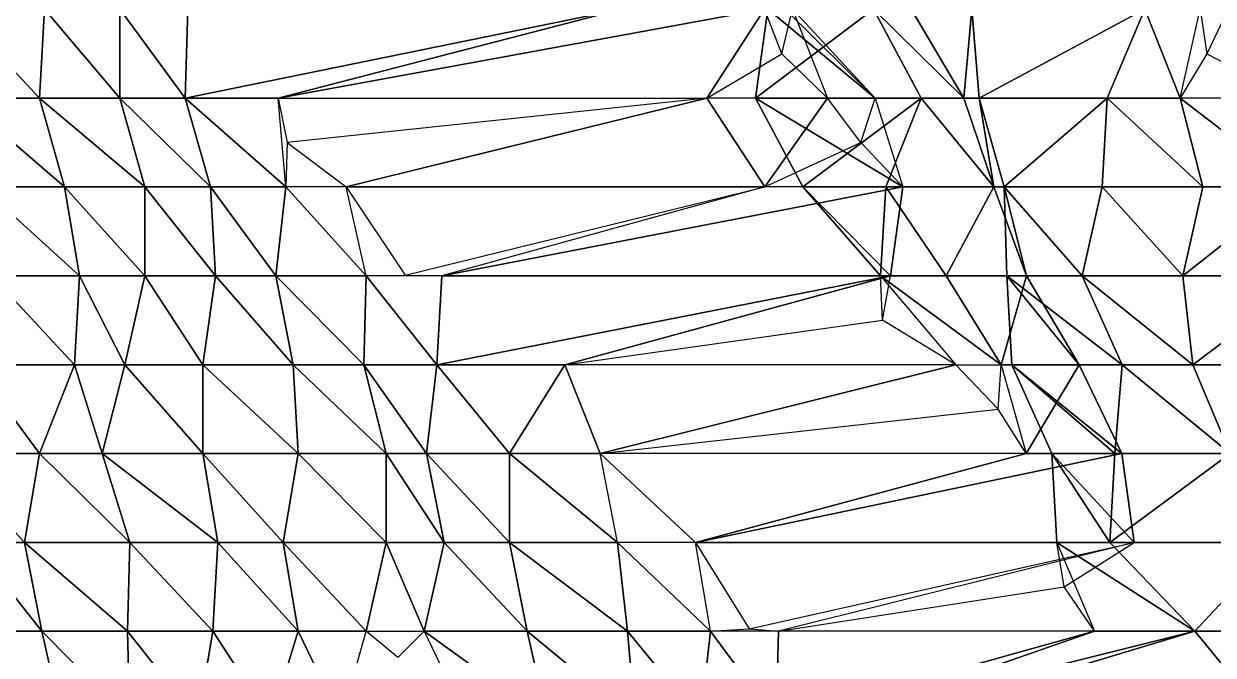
# Model space of a CAD drawing. Header units: metres. Extents: x -317 to 276, y -240 to 234.
# Drawn here: x -262.5 to -182.1, y 70.4 to 113 of the extents above; entities that cross this region are included whole.
import ezdxf

# ---------------------------------------------------------------- set-up
doc = ezdxf.new("R2010")
doc.units = ezdxf.units.M

msp = doc.modelspace()

# ---------------------------------------------------------------- linework, layer by layer
for points in [[(-267.02664, 114, -431.35992), (-261.42273, 108, -433.617), (-261.08432, 114, -432.99753), (-261.08423, 114.0001, -432.99744)], [(-267.02664, 114, -431.35992), (-266.68823, 108, -430.74045), (-261.42273, 108, -433.617), (-261.42264, 108.0001, -433.6169)], [(-261.08432, 114, -432.99753), (-261.42273, 108, -433.617), (-255.98804, 108, -436.18384), (-255.98793, 108.0001, -436.18375)], [(-261.08432, 114, -432.99753), (-255.98804, 108, -436.18384), (-255.98804, 114, -436.18384), (-255.98793, 114.0001, -436.18375)], [(-255.98804, 114, -436.18384), (-251.56857, 108, -440.60904), (-251.39937, 114, -440.29932), (-251.39926, 114.0001, -440.29922)], [(-255.98804, 114, -436.18384), (-255.98804, 108, -436.18384), (-251.56857, 108, -440.60904), (-251.56847, 108.0001, -440.60895)], [(-251.56857, 108, -440.60904), (-245.28783, 108, -441.6272), (-222.1062, 114, -399.1935), (-222.1061, 114.0001, -399.19342)], [(-251.56857, 108, -440.60904), (-222.1062, 114, -399.1935), (-251.39937, 114, -440.29932), (-251.39926, 114.0001, -440.29922)], [(-245.28783, 108, -441.6272), (-216.33307, 108, -401.14084), (-212.44125, 114, -394.01694), (-212.44115, 114.0001, -394.01685)], [(-245.28783, 108, -441.6272), (-212.44125, 114, -394.01694), (-222.1062, 114, -399.1935), (-222.1061, 114.0001, -399.19342)], [(-212.44125, 114, -394.01694), (-216.33307, 108, -401.14084), (-211.27179, 111, -399.65582), (-211.27168, 111.0001, -399.65573)], [(-204.95602, 108, -405.34528), (-213.05804, 108, -432.6909), (-212.212, 114, -431.1422), (-212.2119, 114.0001, -431.14212)], [(-213.05804, 108, -432.6909), (-201.87024, 108, -424.7267), (-205.0852, 114, -430.6117), (-205.0851, 114.0001, -430.6116)], [(-213.05804, 108, -432.6909), (-205.0852, 114, -430.6117), (-212.212, 114, -431.1422), (-212.2119, 114.0001, -431.14212)], [(-204.95602, 108, -405.34528), (-212.212, 114, -431.1422), (-211.04756, 114, -416.49573), (-211.04745, 114.0001, -416.49564)], [(-208.19102, 108, -398.7519), (-211.27179, 111, -399.65582), (-210.55994, 114, -403.0882), (-210.55983, 114.0001, -403.0881)], [(-204.95602, 108, -405.34528), (-211.04756, 114, -416.49573), (-210.55994, 114, -403.0882), (-210.55983, 114.0001, -403.0881)], [(-204.95602, 108, -405.34528), (-210.55994, 114, -403.0882), (-208.19102, 108, -398.7519), (-208.19092, 108.0001, -398.7518)], [(-198.97366, 108, -431.93958), (-202.52707, 114, -438.444), (-205.0852, 114, -430.6117), (-205.0851, 114.0001, -430.6116)], [(-198.97366, 108, -431.93958), (-205.0852, 114, -430.6117), (-201.87024, 108, -424.7267), (-201.87013, 108.0001, -424.72662)], [(-198.97366, 108, -431.93958), (-198.44603, 114, -443.4887), (-202.52707, 114, -438.444), (-202.52696, 114.0001, -438.4439)], [(-198.97366, 108, -431.93958), (-197.9384, 108, -442.5595), (-198.44603, 114, -443.4887), (-198.44592, 114.0001, -443.48862)], [(-197.9384, 108, -442.5595), (-186.7506, 114, -434.59534), (-198.44603, 114, -443.4887), (-198.44592, 114.0001, -443.48862)], [(-197.9384, 108, -442.5595), (-189.28873, 108, -439.24136), (-186.7506, 114, -434.59534), (-186.75049, 114.0001, -434.59525)], [(-186.7506, 114, -434.59534), (-189.28873, 108, -439.24136), (-184.36165, 108, -442.73737), (-184.36154, 108.0001, -442.73727)], [(-186.7506, 114, -434.59534), (-184.36165, 108, -442.73737), (-183.00798, 114, -440.2595), (-183.00787, 114.0001, -440.2594)], [(-183.00798, 114, -440.2595), (-182.56532, 111, -442.39392), (-184.36165, 108, -442.73737), (-184.36154, 108.0001, -442.73727)], [(-176.72723, 108, -441.27765), (-181.12666, 114, -449.33075), (-182.56532, 111, -442.39392), (-182.56522, 111.0001, -442.39383)], [(-266.68823, 108, -430.74045), (-259.73065, 102, -430.51965), (-261.42273, 108, -433.617), (-261.42264, 108.0001, -433.6169)], [(-266.68823, 108, -430.74045), (-265.33456, 102, -428.26257), (-259.73065, 102, -430.51965), (-259.73056, 102.0001, -430.51956)], [(-261.42273, 108, -433.617), (-254.29593, 102, -433.0865), (-255.98804, 108, -436.18384), (-255.98793, 108.0001, -436.18375)], [(-261.42273, 108, -433.617), (-259.73065, 102, -430.51965), (-254.29593, 102, -433.0865), (-254.29582, 102.0001, -433.0864)], [(-255.98804, 108, -436.18384), (-249.8765, 102, -437.51172), (-251.56857, 108, -440.60904), (-251.56847, 108.0001, -440.60895)], [(-255.98804, 108, -436.18384), (-254.29593, 102, -433.0865), (-249.8765, 102, -437.51172), (-249.87639, 102.0001, -437.51163)], [(-251.56857, 108, -440.60904), (-244.7802, 102, -440.698), (-245.28783, 108, -441.6272), (-245.28772, 108.0001, -441.6271)], [(-251.56857, 108, -440.60904), (-249.8765, 102, -437.51172), (-244.7802, 102, -440.698), (-244.78009, 102.0001, -440.6979)], [(-244.7802, 102, -440.698), (-245.28783, 108, -441.6272), (-244.69691, 105, -440.80093), (-244.69681, 105.0001, -440.80084)], [(-216.33307, 108, -401.14084), (-244.69691, 105, -440.80093), (-240.69916, 102, -445.74268), (-240.69905, 102.0001, -445.74258)], [(-216.33307, 108, -401.14084), (-240.69916, 102, -445.74268), (-212.42125, 102, -406.49527), (-212.42114, 102.0001, -406.49518)], [(-216.33307, 108, -401.14084), (-212.42125, 102, -406.49527), (-208.19102, 108, -398.7519), (-208.19092, 108.0001, -398.7518)], [(-203.09473, 102, -401.9382), (-209.84308, 102, -426.80594), (-213.05804, 108, -432.6909), (-213.05794, 108.0001, -432.6908)], [(-203.09473, 102, -401.9382), (-213.05804, 108, -432.6909), (-204.95602, 108, -405.34528), (-204.95592, 108.0001, -405.34518)], [(-209.84308, 102, -426.80594), (-201.87024, 108, -424.7267), (-213.05804, 108, -432.6909), (-213.05794, 108.0001, -432.6908)], [(-208.19102, 108, -398.7519), (-212.42125, 102, -406.49527), (-205.9445, 105, -403.33063), (-205.9444, 105.0001, -403.33054)], [(-209.84308, 102, -426.80594), (-204.23917, 102, -429.06302), (-201.87024, 108, -424.7267), (-201.87013, 108.0001, -424.72662)], [(-203.09473, 102, -401.9382), (-205.9445, 105, -403.33063), (-204.95602, 108, -405.34528), (-204.95592, 108.0001, -405.34518)], [(-201.87024, 108, -424.7267), (-204.23917, 102, -429.06302), (-196.94316, 102, -428.22275), (-196.94305, 102.0001, -428.22266)], [(-201.87024, 108, -424.7267), (-196.94316, 102, -428.22275), (-198.97366, 108, -431.93958), (-198.97356, 108.0001, -431.93948)], [(-196.94316, 102, -428.22275), (-197.9384, 108, -442.5595), (-198.97366, 108, -431.93958), (-198.97356, 108.0001, -431.93948)], [(-196.94316, 102, -428.22275), (-196.2463, 102, -439.46216), (-197.9384, 108, -442.5595), (-197.9383, 108.0001, -442.55942)], [(-196.2463, 102, -439.46216), (-189.28873, 108, -439.24136), (-197.9384, 108, -442.5595), (-197.9383, 108.0001, -442.55942)], [(-196.2463, 102, -439.46216), (-189.62714, 102, -439.86084), (-189.28873, 108, -439.24136), (-189.28862, 108.0001, -439.24127)], [(-189.28873, 108, -439.24136), (-189.62714, 102, -439.86084), (-182.83876, 102, -439.94977), (-182.83865, 102.0001, -439.94968)], [(-189.28873, 108, -439.24136), (-182.83876, 102, -439.94977), (-184.36165, 108, -442.73737), (-184.36154, 108.0001, -442.73727)], [(-184.36165, 108, -442.73737), (-176.55801, 102, -440.9679), (-176.72723, 108, -441.27765), (-176.72713, 108.0001, -441.27756)], [(-184.36165, 108, -442.73737), (-182.83876, 102, -439.94977), (-176.55801, 102, -440.9679), (-176.5579, 102.0001, -440.9678)], [(-265.33456, 102, -428.26257), (-258.7154, 96, -428.66125), (-259.73065, 102, -430.51965), (-259.73056, 102.0001, -430.51956)], [(-265.33456, 102, -428.26257), (-264.6577, 96, -427.02362), (-258.7154, 96, -428.66125), (-258.7153, 96.0001, -428.66116)], [(-259.73065, 102, -430.51965), (-254.29593, 96, -433.0865), (-254.29593, 102, -433.0865), (-254.29582, 102.0001, -433.0864)], [(-259.73065, 102, -430.51965), (-258.7154, 96, -428.66125), (-254.29593, 96, -433.0865), (-254.29582, 96.0001, -433.0864)], [(-254.29593, 102, -433.0865), (-249.53807, 96, -436.89224), (-249.8765, 102, -437.51172), (-249.87639, 102.0001, -437.51163)], [(-254.29593, 102, -433.0865), (-254.29593, 96, -433.0865), (-249.53807, 96, -436.89224), (-249.53796, 96.0001, -436.89215)], [(-249.8765, 102, -437.51172), (-245.45703, 96, -441.93692), (-244.7802, 102, -440.698), (-244.78009, 102.0001, -440.6979)], [(-249.8765, 102, -437.51172), (-249.53807, 96, -436.89224), (-245.45703, 96, -441.93692), (-245.45692, 96.0001, -441.93683)], [(-244.7802, 102, -440.698), (-245.45703, 96, -441.93692), (-239.34549, 96, -443.2648), (-239.34538, 96.0001, -443.2647)], [(-244.7802, 102, -440.698), (-239.34549, 96, -443.2648), (-240.69916, 102, -445.74268), (-240.69905, 102.0001, -445.74258)], [(-240.69916, 102, -445.74268), (-236.72263, 96.04379, -444.72116), (-212.42125, 102, -406.49527), (-212.42114, 102.0001, -406.49518)], [(-234.2492, 96, -446.4511), (-203.94078, 96, -403.48688), (-203.09473, 102, -401.9382), (-203.09462, 102.0001, -401.9381)], [(-234.2492, 96, -446.4511), (-203.09473, 102, -401.9382), (-212.42125, 102, -406.49527), (-212.42114, 102.0001, -406.49518)], [(-203.94078, 96, -403.48688), (-204.5976, 96, -417.20416), (-209.84308, 102, -426.80594), (-209.84297, 102.0001, -426.80585)], [(-203.94078, 96, -403.48688), (-209.84308, 102, -426.80594), (-203.09473, 102, -401.9382), (-203.09462, 102.0001, -401.9381)], [(-204.23917, 102, -429.06302), (-209.84308, 102, -426.80594), (-204.5976, 96, -417.20416), (-204.59749, 96.0001, -417.20407)], [(-204.23917, 102, -429.06302), (-204.5976, 96, -417.20416), (-200.17815, 96, -421.62936), (-200.17804, 96.0001, -421.62927)], [(-196.94316, 102, -428.22275), (-204.23917, 102, -429.06302), (-200.17815, 96, -421.62936), (-200.17804, 96.0001, -421.62927)], [(-196.94316, 102, -428.22275), (-200.17815, 96, -421.62936), (-194.74344, 96, -424.1962), (-194.74333, 96.0001, -424.1961)], [(-194.74344, 96, -424.1962), (-196.2463, 102, -439.46216), (-196.94316, 102, -428.22275), (-196.94305, 102.0001, -428.22266)], [(-194.74344, 96, -424.1962), (-196.0771, 96, -439.1524), (-196.2463, 102, -439.46216), (-196.2462, 102.0001, -439.46207)], [(-196.2463, 102, -439.46216), (-190.98082, 96, -442.3387), (-189.62714, 102, -439.86084), (-189.62703, 102.0001, -439.86075)], [(-196.2463, 102, -439.46216), (-196.0771, 96, -439.1524), (-190.98082, 96, -442.3387), (-190.98071, 96.0001, -442.33862)], [(-189.62714, 102, -439.86084), (-190.98082, 96, -442.3387), (-184.19244, 96, -442.42764), (-184.19234, 96.0001, -442.42755)], [(-189.62714, 102, -439.86084), (-184.19244, 96, -442.42764), (-182.83876, 102, -439.94977), (-182.83865, 102.0001, -439.94968)], [(-184.19244, 96, -442.42764), (-175.54276, 96, -439.1095), (-176.55801, 102, -440.9679), (-176.5579, 102.0001, -440.9678)], [(-184.19244, 96, -442.42764), (-176.55801, 102, -440.9679), (-182.83876, 102, -439.94977), (-182.83865, 102.0001, -439.94968)], [(-264.6577, 96, -427.02362), (-265.8422, 90, -429.19177), (-259.0538, 90, -429.2807), (-259.0537, 90.0001, -429.2806)], [(-264.6577, 96, -427.02362), (-259.0538, 90, -429.2807), (-258.7154, 96, -428.66125), (-258.7153, 96.0001, -428.66116)], [(-258.7154, 96, -428.66125), (-259.0538, 90, -429.2807), (-255.64961, 90, -435.56436), (-255.6495, 90.0001, -435.56427)], [(-258.7154, 96, -428.66125), (-255.64961, 90, -435.56436), (-254.29593, 96, -433.0865), (-254.29582, 96.0001, -433.0864)], [(-254.29593, 96, -433.0865), (-255.64961, 90, -435.56436), (-250.38411, 90, -438.44092), (-250.384, 90.0001, -438.44083)], [(-254.29593, 96, -433.0865), (-250.38411, 90, -438.44092), (-249.53807, 96, -436.89224), (-249.53796, 96.0001, -436.89215)], [(-249.53807, 96, -436.89224), (-250.38411, 90, -438.44092), (-244.27258, 90, -439.7688), (-244.27248, 90.0001, -439.7687)], [(-249.53807, 96, -436.89224), (-244.27258, 90, -439.7688), (-245.45703, 96, -441.93692), (-245.45692, 96.0001, -441.93683)], [(-245.45703, 96, -441.93692), (-239.51471, 90, -443.57455), (-239.34549, 96, -443.2648), (-239.34538, 96.0001, -443.2647)], [(-245.45703, 96, -441.93692), (-244.27258, 90, -439.7688), (-239.51471, 90, -443.57455), (-239.5146, 90.0001, -443.57446)], [(-239.34549, 96, -443.2648), (-239.51471, 90, -443.57455), (-234.58763, 90, -447.07056), (-234.58752, 90.0001, -447.07047)], [(-236.72263, 96.04379, -444.72116), (-234.2492, 96, -446.4511), (-239.34549, 96, -443.2648), (-239.34538, 96.0001, -443.2647)], [(-239.34549, 96, -443.2648), (-234.58763, 90, -447.07056), (-234.2492, 96, -446.4511), (-234.2491, 96.0001, -446.45102)], [(-234.58763, 90, -447.07056), (-225.93796, 90, -443.7524), (-203.94078, 96, -403.48688), (-203.94067, 96.0001, -403.4868)], [(-234.58763, 90, -447.07056), (-203.94078, 96, -403.48688), (-234.2492, 96, -446.4511), (-234.2491, 96.0001, -446.45102)], [(-203.94078, 96, -403.48688), (-225.93796, 90, -443.7524), (-204.47446, 93, -414.63217), (-204.47435, 93.0001, -414.63208)], [(-199.52133, 90, -407.9121), (-204.47446, 93, -414.63217), (-204.5976, 96, -417.20416), (-204.59749, 96.0001, -417.20407)], [(-196.45555, 90, -414.81522), (-200.17815, 96, -421.62936), (-204.5976, 96, -417.20416), (-204.59749, 96.0001, -417.20407)], [(-196.45555, 90, -414.81522), (-204.5976, 96, -417.20416), (-199.52133, 90, -407.9121), (-199.52122, 90.0001, -407.91202)], [(-194.74344, 96, -424.1962), (-200.17815, 96, -421.62936), (-196.45555, 90, -414.81522), (-196.45544, 90.0001, -414.81512)], [(-194.74344, 96, -424.1962), (-196.45555, 90, -414.81522), (-191.19006, 90, -417.69177), (-191.18996, 90.0001, -417.69168)], [(-191.19006, 90, -417.69177), (-195.73868, 90, -438.53293), (-196.0771, 96, -439.1524), (-196.077, 96.0001, -439.1523)], [(-191.19006, 90, -417.69177), (-196.0771, 96, -439.1524), (-194.74344, 96, -424.1962), (-194.74333, 96.0001, -424.1961)], [(-196.0771, 96, -439.1524), (-188.27347, 90, -437.38293), (-190.98082, 96, -442.3387), (-190.98071, 96.0001, -442.33862)], [(-196.0771, 96, -439.1524), (-195.73868, 90, -438.53293), (-188.27347, 90, -437.38293), (-188.27336, 90.0001, -437.38284)], [(-190.98082, 96, -442.3387), (-183.51561, 90, -441.1887), (-184.19244, 96, -442.42764), (-184.19234, 96.0001, -442.42755)], [(-190.98082, 96, -442.3387), (-188.27347, 90, -437.38293), (-183.51561, 90, -441.1887), (-183.5155, 90.0001, -441.1886)], [(-183.51561, 90, -441.1887), (-175.54276, 96, -439.1095), (-184.19244, 96, -442.42764), (-184.19234, 96.0001, -442.42755)], [(-183.51561, 90, -441.1887), (-175.03514, 90, -438.1803), (-175.54276, 96, -439.1095), (-175.54265, 96.0001, -439.1094)], [(-265.8422, 90, -429.19177), (-267.87268, 84, -432.9086), (-261.42273, 84, -433.617), (-261.42264, 84.0001, -433.6169)], [(-265.8422, 90, -429.19177), (-261.42273, 84, -433.617), (-259.0538, 90, -429.2807), (-259.0537, 90.0001, -429.2806)], [(-259.0538, 90, -429.2807), (-261.42273, 84, -433.617), (-257.1725, 84, -438.35196), (-257.1724, 84.0001, -438.35187)], [(-259.0538, 90, -429.2807), (-257.1725, 84, -438.35196), (-255.64961, 90, -435.56436), (-255.6495, 90.0001, -435.56427)], [(-255.64961, 90, -435.56436), (-257.1725, 84, -438.35196), (-250.38411, 84, -438.44092), (-250.384, 84.0001, -438.44083)], [(-255.64961, 90, -435.56436), (-250.38411, 84, -438.44092), (-250.38411, 90, -438.44092), (-250.384, 90.0001, -438.44083)], [(-250.38411, 90, -438.44092), (-243.93416, 84, -439.14932), (-244.27258, 90, -439.7688), (-244.27248, 90.0001, -439.7687)], [(-250.38411, 90, -438.44092), (-250.38411, 84, -438.44092), (-243.93416, 84, -439.14932), (-243.93405, 84.0001, -439.14923)], [(-244.27258, 90, -439.7688), (-237.99182, 84, -440.78693), (-239.51471, 90, -443.57455), (-239.5146, 90.0001, -443.57446)], [(-244.27258, 90, -439.7688), (-243.93416, 84, -439.14932), (-237.99182, 84, -440.78693), (-237.99171, 84.0001, -440.78683)], [(-239.51471, 90, -443.57455), (-235.26447, 84, -448.3095), (-234.58763, 90, -447.07056), (-234.58752, 90.0001, -447.07047)], [(-239.51471, 90, -443.57455), (-237.99182, 84, -440.78693), (-235.26447, 84, -448.3095), (-235.26436, 84.0001, -448.30942)], [(-234.58763, 90, -447.07056), (-235.26447, 84, -448.3095), (-229.66055, 84, -450.5666), (-229.66045, 84.0001, -450.5665)], [(-234.58763, 90, -447.07056), (-229.66055, 84, -450.5666), (-225.93796, 90, -443.7524), (-225.93785, 90.0001, -443.75232)], [(-225.93796, 90, -443.7524), (-229.66055, 84, -450.5666), (-223.54901, 84, -451.89447), (-223.5489, 84.0001, -451.89438)], [(-225.93796, 90, -443.7524), (-223.54901, 84, -451.89447), (-199.52133, 90, -407.9121), (-199.52122, 90.0001, -407.91202)], [(-199.52133, 90, -407.9121), (-223.54901, 84, -451.89447), (-196.65724, 87, -414.36105), (-196.65714, 87.0001, -414.36096)], [(-194.76346, 84, -411.71783), (-196.65724, 87, -414.36105), (-196.45555, 90, -414.81522), (-196.45544, 90.0001, -414.81512)], [(-191.19006, 90, -417.69177), (-196.45555, 90, -414.81522), (-194.76346, 84, -411.71783), (-194.76335, 84.0001, -411.71774)], [(-188.3135, 84, -412.42627), (-193.03134, 84, -433.57718), (-195.73868, 90, -438.53293), (-195.73857, 90.0001, -438.53284)], [(-188.3135, 84, -412.42627), (-195.73868, 90, -438.53293), (-191.19006, 90, -417.69177), (-191.18996, 90.0001, -417.69168)], [(-195.73868, 90, -438.53293), (-188.7811, 84, -438.31213), (-188.27347, 90, -437.38293), (-188.27336, 90.0001, -437.38284)], [(-195.73868, 90, -438.53293), (-193.03134, 84, -433.57718), (-188.7811, 84, -438.31213), (-188.78099, 84.0001, -438.31204)], [(-191.19006, 90, -417.69177), (-194.76346, 84, -411.71783), (-188.3135, 84, -412.42627), (-188.3134, 84.0001, -412.42618)], [(-188.27347, 90, -437.38293), (-188.7811, 84, -438.31213), (-180.97746, 84, -436.54266), (-180.97736, 84.0001, -436.54257)], [(-188.27347, 90, -437.38293), (-180.97746, 84, -436.54266), (-183.51561, 90, -441.1887), (-183.5155, 90.0001, -441.1886)], [(-180.97746, 84, -436.54266), (-175.03514, 90, -438.1803), (-183.51561, 90, -441.1887), (-183.5155, 90.0001, -441.1886)], [(-267.87268, 84, -432.9086), (-262.438, 78, -435.4754), (-261.42273, 84, -433.617), (-261.42264, 84.0001, -433.6169)], [(-267.87268, 84, -432.9086), (-266.01138, 78, -429.50153), (-262.438, 78, -435.4754), (-262.4379, 78.0001, -435.4753)], [(-261.42273, 84, -433.617), (-262.438, 78, -435.4754), (-255.31119, 78, -434.9449), (-255.31108, 78.0001, -434.9448)], [(-261.42273, 84, -433.617), (-255.31119, 78, -434.9449), (-257.1725, 84, -438.35196), (-257.1724, 84.0001, -438.35187)], [(-257.1725, 84, -438.35196), (-249.36887, 78, -436.5825), (-250.38411, 84, -438.44092), (-250.384, 84.0001, -438.44083)], [(-257.1725, 84, -438.35196), (-255.31119, 78, -434.9449), (-249.36887, 78, -436.5825), (-249.36876, 78.0001, -436.5824)], [(-250.38411, 84, -438.44092), (-244.9494, 78, -441.00772), (-243.93416, 84, -439.14932), (-243.93405, 84.0001, -439.14923)], [(-250.38411, 84, -438.44092), (-249.36887, 78, -436.5825), (-244.9494, 78, -441.00772), (-244.9493, 78.0001, -441.00763)], [(-243.93416, 84, -439.14932), (-244.9494, 78, -441.00772), (-237.99182, 78, -440.78693), (-237.99171, 78.0001, -440.78683)], [(-243.93416, 84, -439.14932), (-237.99182, 78, -440.78693), (-237.99182, 84, -440.78693), (-237.99171, 84.0001, -440.78683)], [(-237.99182, 84, -440.78693), (-234.08, 78, -446.14136), (-235.26447, 84, -448.3095), (-235.26436, 84.0001, -448.30942)], [(-237.99182, 84, -440.78693), (-237.99182, 78, -440.78693), (-234.08, 78, -446.14136), (-234.0799, 78.0001, -446.14127)], [(-235.26447, 84, -448.3095), (-229.66055, 78, -450.5666), (-229.66055, 84, -450.5666), (-229.66045, 84.0001, -450.5665)], [(-235.26447, 84, -448.3095), (-234.08, 78, -446.14136), (-229.66055, 78, -450.5666), (-229.66045, 78.0001, -450.5665)], [(-229.66055, 84, -450.5666), (-222.36455, 78, -449.72632), (-223.54901, 84, -451.89447), (-223.5489, 84.0001, -451.89438)], [(-229.66055, 84, -450.5666), (-229.66055, 78, -450.5666), (-222.36455, 78, -449.72632), (-222.36444, 78.0001, -449.72623)], [(-223.54901, 84, -451.89447), (-217.09906, 78, -452.60287), (-194.76346, 84, -411.71783), (-194.76335, 84.0001, -411.71774)], [(-217.09906, 78, -452.60287), (-187.46745, 78, -410.8776), (-188.3135, 84, -412.42627), (-188.3134, 84.0001, -412.42618)], [(-217.09906, 78, -452.60287), (-188.3135, 84, -412.42627), (-194.76346, 84, -411.71783), (-194.76335, 84.0001, -411.71774)], [(-187.46745, 78, -410.8776), (-192.69292, 78, -432.9577), (-193.03134, 84, -433.57718), (-193.03123, 84.0001, -433.5771)], [(-187.46745, 78, -410.8776), (-193.03134, 84, -433.57718), (-188.3135, 84, -412.42627), (-188.3134, 84.0001, -412.42618)], [(-193.03134, 84, -433.57718), (-189.11952, 78, -438.9316), (-188.7811, 84, -438.31213), (-188.78099, 84.0001, -438.31204)], [(-193.03134, 84, -433.57718), (-192.69292, 78, -432.9577), (-189.11952, 78, -438.9316), (-189.11942, 78.0001, -438.93152)], [(-189.11952, 78, -438.9316), (-177.7625, 78, -430.6577), (-180.97746, 84, -436.54266), (-180.97736, 84.0001, -436.54257)], [(-189.11952, 78, -438.9316), (-180.97746, 84, -436.54266), (-188.7811, 84, -438.31213), (-188.78099, 84.0001, -438.31204)], [(-266.01138, 78, -429.50153), (-267.53427, 72, -432.28912), (-261.2535, 72, -433.30728), (-261.25342, 72.0001, -433.3072)], [(-266.01138, 78, -429.50153), (-261.2535, 72, -433.30728), (-262.438, 78, -435.4754), (-262.4379, 78.0001, -435.4753)], [(-262.438, 78, -435.4754), (-255.48041, 72, -435.2546), (-255.31119, 78, -434.9449), (-255.31108, 78.0001, -434.9448)], [(-262.438, 78, -435.4754), (-261.2535, 72, -433.30728), (-255.48041, 72, -435.2546), (-255.4803, 72.0001, -435.25452)], [(-255.31119, 78, -434.9449), (-255.48041, 72, -435.2546), (-249.70728, 72, -437.20197), (-249.70717, 72.0001, -437.20187)], [(-255.31119, 78, -434.9449), (-249.70728, 72, -437.20197), (-249.36887, 78, -436.5825), (-249.36876, 78.0001, -436.5824)], [(-249.36887, 78, -436.5825), (-249.70728, 72, -437.20197), (-243.93416, 72, -439.14932), (-243.93405, 72.0001, -439.14923)], [(-249.36887, 78, -436.5825), (-243.93416, 72, -439.14932), (-244.9494, 78, -441.00772), (-244.9493, 78.0001, -441.00763)], [(-244.9494, 78, -441.00772), (-239.34549, 72, -443.2648), (-237.99182, 78, -440.78693), (-237.99171, 78.0001, -440.78683)], [(-244.9494, 78, -441.00772), (-243.93416, 72, -439.14932), (-239.34549, 72, -443.2648), (-239.34538, 72.0001, -443.2647)], [(-237.99182, 78, -440.78693), (-239.34549, 72, -443.2648), (-235.43367, 72, -448.61923), (-235.43356, 72.0001, -448.61914)], [(-237.99182, 78, -440.78693), (-235.43367, 72, -448.61923), (-234.08, 78, -446.14136), (-234.0799, 78.0001, -446.14127)], [(-234.08, 78, -446.14136), (-235.43367, 72, -448.61923), (-228.47609, 72, -448.39844), (-228.47598, 72.0001, -448.39835)], [(-234.08, 78, -446.14136), (-228.47609, 72, -448.39844), (-229.66055, 78, -450.5666), (-229.66045, 78.0001, -450.5665)], [(-229.66055, 78, -450.5666), (-221.68771, 72, -448.48737), (-222.36455, 78, -449.72632), (-222.36444, 78.0001, -449.72623)], [(-229.66055, 78, -450.5666), (-228.47609, 72, -448.39844), (-221.68771, 72, -448.48737), (-221.6876, 72.0001, -448.48727)], [(-222.36455, 78, -449.72632), (-216.0838, 72, -450.74448), (-217.09906, 78, -452.60287), (-217.09895, 78.0001, -452.60278)], [(-222.36455, 78, -449.72632), (-221.68771, 72, -448.48737), (-216.0838, 72, -450.74448), (-216.0837, 72.0001, -450.7444)], [(-217.09906, 78, -452.60287), (-213.47849, 72.16217, -452.23297), (-187.46745, 78, -410.8776), (-187.46735, 78.0001, -410.8775)], [(-187.46745, 78, -410.8776), (-211.49515, 72, -454.85995), (-192.19366, 75, -430.84814), (-192.19356, 75.0001, -430.84805)], [(-190.15479, 72, -428.31168), (-192.19366, 75, -430.84814), (-192.69292, 78, -432.9577), (-192.69281, 78.0001, -432.9576)], [(-183.36641, 72, -428.40063), (-189.11952, 78, -438.9316), (-192.69292, 78, -432.9577), (-192.69281, 78.0001, -432.9576)], [(-183.36641, 72, -428.40063), (-192.69292, 78, -432.9577), (-190.15479, 72, -428.31168), (-190.15468, 72.0001, -428.31158)], [(-183.36641, 72, -428.40063), (-177.7625, 78, -430.6577), (-189.11952, 78, -438.9316), (-189.11942, 78.0001, -438.93152)], [(-183.36641, 72, -428.40063), (-173.36307, 72, -422.60458), (-177.7625, 78, -430.6577), (-177.76239, 78.0001, -430.65762)], [(-267.53427, 72, -432.28912), (-259.89984, 66, -430.8294), (-261.2535, 72, -433.30728), (-261.25342, 72.0001, -433.3072)], [(-267.53427, 72, -432.28912), (-266.68823, 66, -430.74045), (-259.89984, 66, -430.8294), (-259.89975, 66.0001, -430.8293)], [(-261.2535, 72, -433.30728), (-255.31119, 66, -434.9449), (-255.48041, 72, -435.2546), (-255.4803, 72.0001, -435.25452)], [(-261.2535, 72, -433.30728), (-259.89984, 66, -430.8294), (-255.31119, 66, -434.9449), (-255.31108, 66.0001, -434.9448)], [(-255.48041, 72, -435.2546), (-250.72253, 66, -439.06036), (-249.70728, 72, -437.20197), (-249.70717, 72.0001, -437.20187)], [(-255.48041, 72, -435.2546), (-255.31119, 66, -434.9449), (-250.72253, 66, -439.06036), (-250.72243, 66.0001, -439.06027)], [(-249.70728, 72, -437.20197), (-250.72253, 66, -439.06036), (-245.79546, 66, -442.5564), (-245.79535, 66.0001, -442.5563)], [(-249.70728, 72, -437.20197), (-245.79546, 66, -442.5564), (-243.93416, 72, -439.14932), (-243.93405, 72.0001, -439.14923)], [(-243.93416, 72, -439.14932), (-245.79546, 66, -442.5564), (-241.03758, 66, -446.36215), (-241.03748, 66.0001, -446.36206)], [(-243.93416, 72, -439.14932), (-241.03758, 66, -446.36215), (-239.34549, 72, -443.2648), (-239.34538, 72.0001, -443.2647)], [(-235.43367, 72, -448.61923), (-237.21411, 70.2222, -445.62082), (-239.34549, 72, -443.2648), (-239.34538, 72.0001, -443.2647)], [(-235.43367, 72, -448.61923), (-227.1224, 66, -445.92056), (-228.47609, 72, -448.39844), (-228.47598, 72.0001, -448.39835)], [(-235.43367, 72, -448.61923), (-232.55713, 66, -443.35376), (-227.1224, 66, -445.92056), (-227.1223, 66.0001, -445.92047)], [(-228.47609, 72, -448.39844), (-221.18008, 66, -447.55817), (-221.68771, 72, -448.48737), (-221.6876, 72.0001, -448.48727)], [(-228.47609, 72, -448.39844), (-227.1224, 66, -445.92056), (-221.18008, 66, -447.55817), (-221.17998, 66.0001, -447.55807)], [(-221.68771, 72, -448.48737), (-216.76064, 66, -451.9834), (-216.0838, 72, -450.74448), (-216.0837, 72.0001, -450.7444)], [(-221.68771, 72, -448.48737), (-221.18008, 66, -447.55817), (-216.76064, 66, -451.9834), (-216.76053, 66.0001, -451.9833)], [(-216.0838, 72, -450.74448), (-216.76064, 66, -451.9834), (-211.66434, 66, -455.1697), (-211.66423, 66.0001, -455.16962)], [(-213.47849, 72.16217, -452.23297), (-211.49515, 72, -454.85995), (-216.0838, 72, -450.74448), (-216.0837, 72.0001, -450.7444)], [(-216.0838, 72, -450.74448), (-211.66434, 66, -455.1697), (-211.49515, 72, -454.85995), (-211.49504, 72.0001, -454.85986)], [(-211.66434, 66, -455.1697), (-207.41411, 66, -459.90466), (-190.15479, 72, -428.31168), (-190.15468, 72.0001, -428.31158)], [(-211.66434, 66, -455.1697), (-190.15479, 72, -428.31168), (-211.49515, 72, -454.85995), (-211.49504, 72.0001, -454.85986)], [(-207.41411, 66, -459.90466), (-203.33307, 66, -464.94934), (-183.36641, 72, -428.40063), (-183.3663, 72.0001, -428.40054)], [(-207.41411, 66, -459.90466), (-183.36641, 72, -428.40063), (-190.15479, 72, -428.31168), (-190.15468, 72.0001, -428.31158)], [(-183.36641, 72, -428.40063), (-203.33307, 66, -464.94934), (-178.43933, 66, -431.89664), (-178.43922, 66.0001, -431.89655)], [(-183.36641, 72, -428.40063), (-178.43933, 66, -431.89664), (-173.36307, 72, -422.60458), (-173.36296, 72.0001, -422.6045)]]:
    msp.add_3dface(points)

doc.saveas('drawing.dxf')
